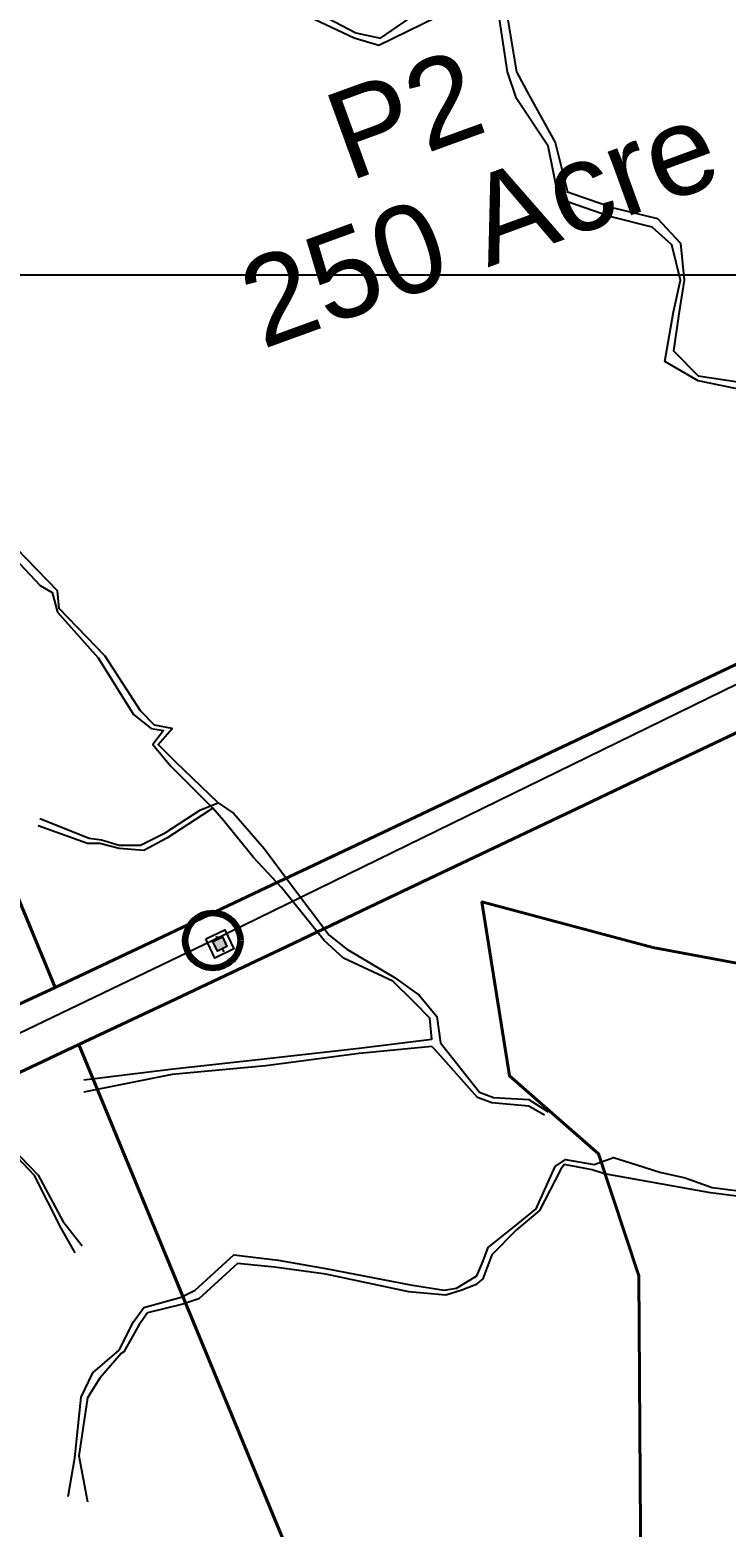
# Model space of a CAD drawing. Header units: metres. Extents: x 201400 to 215600, y 173235 to 1738400.
# Drawn here: x 206416 to 206811, y 1731791 to 1732639 of the extents above; entities that cross this region are included whole.
import ezdxf

# ---------------------------------------------------------------- set-up
doc = ezdxf.new("R2010")
doc.units = ezdxf.units.M
for name, color, linetype in [('220 KV POWER LINE', 1, 'Continuous'), ('GRID LINES', 250, 'Continuous'), ('name power lines', 1, 'Continuous')]:
    doc.layers.add(name, color=color, linetype=linetype)
doc.layers.add('250Acres', color=7, linetype='Continuous', lineweight=25)
doc.layers.add('STREAM', color=7, linetype='Continuous', lineweight=0, true_color=0x3dcfff)
doc.styles.get("Standard").update_dxf_attribs({"font": 'arial.ttf', "height": 50})
doc.linetypes.add('ZIGZAG', pattern='A,0.0001,-0.2,[131,ltypeshp.shx,S=0.2,R=0,X=-0.2,Y=0],-0.4,[131,ltypeshp.shx,S=0.2,R=180,X=0.2,Y=0],-0.2', length=0.8001)

msp = doc.modelspace()

# ---------------------------------------------------------------- hatches: boundary and pattern name
at = {"layer": 'name power lines', "linetype": 'Continuous', "ltscale": 190}
h = msp.add_hatch(color=1, dxfattribs=at)
h.paths.add_polyline_path([(208519.99, 1733085.39), (208525.39, 1733088.01), (208528.01, 1733082.61), (208522.61, 1733079.99)])
h.paths.add_polyline_path([(208185.99, 1732924.39), (208191.39, 1732927.01), (208194.01, 1732921.61), (208188.61, 1732918.99)])
h.paths.add_polyline_path([(207832.99, 1732754.39), (207838.39, 1732757.01), (207841.01, 1732751.61), (207835.61, 1732748.99)])
h.paths.add_polyline_path([(207429, 1732557.42), (207434.42, 1732560), (207437, 1732554.58), (207431.58, 1732552)])
h.paths.add_polyline_path([(207143, 1732420.42), (207148.42, 1732423), (207151, 1732417.58), (207145.58, 1732415)])
h.paths.add_polyline_path([(206861, 1732284.42), (206866.42, 1732287), (206869, 1732281.58), (206863.58, 1732279)])
h.paths.add_polyline_path([(206520, 1732122.42), (206525.42, 1732125), (206528, 1732119.58), (206522.58, 1732117)])
h.paths.add_polyline_path([(206095, 1731922.42), (206100.42, 1731925), (206103, 1731919.58), (206097.58, 1731917)])
h.paths.add_polyline_path([(205727, 1731742.42), (205732.42, 1731745), (205735, 1731739.58), (205729.58, 1731737)])
h.paths.add_polyline_path([(205404, 1731593.42), (205409.42, 1731596), (205412, 1731590.58), (205406.58, 1731588)])

# ---------------------------------------------------------------- linework, layer by layer
at = {"color": 1, "linetype": 'Continuous', "ltscale": 50}
for p, q in [((206521.85, 1732125.51), (206522.71, 1732123.71)), ((206525.29, 1732118.29), (206526.15, 1732116.49))]:
    msp.add_line(p, q, dxfattribs=at)
at = {"color": 1, "linetype": 'Continuous', "ltscale": 50, "elevation": 298.66}
for points in [[(206416.39, 1732089.7), (206480.69, 1732119.96), (206546.87, 1732151.24), (206597.56, 1732175.32), (206646.08, 1732198.37), (206711.32, 1732229.37), (206753.29, 1732249.31), (206778.14, 1732261.11), (206827.39, 1732284.51), (206876.2, 1732307.83), (206923.35, 1732330.57), (206958.81, 1732347.67), (207014.43, 1732374.49), (207055.62, 1732394.36), (207097.66, 1732414.63), (207156.4, 1732442.91), (207189.34, 1732458.69), (207207.35, 1732467.31)], [(206430.85, 1732057.82), (206495.62, 1732088.3), (206561.85, 1732119.61), (206612.58, 1732143.71), (206661.1, 1732166.76), (206726.34, 1732197.75), (206768.31, 1732217.69), (206793.16, 1732229.5), (206842.44, 1732252.91), (206891.34, 1732276.28), (206938.56, 1732299.05), (206974.01, 1732316.15), (207029.63, 1732342.97), (207070.82, 1732362.83), (207112.86, 1732383.11), (207171.56, 1732411.36), (207204.46, 1732427.12), (207220.54, 1732434.82)]]:
    msp.add_lwpolyline(points, dxfattribs=at)
at = {"color": 1, "linetype": 'Continuous', "ltscale": 50}
for points in [[(206516, 1732123.84), (206526.84, 1732129), (206532, 1732118.16), (206521.16, 1732113), (206516, 1732123.84)], [(206520, 1732122.42), (206525.42, 1732125), (206528, 1732119.58), (206522.58, 1732117), (206520, 1732122.42)], [(206430.85, 1732057.82), (206318.97, 1732005.18), (206205.76, 1731951.9), (206149.93, 1731925.63), (206139.78, 1731920.85), (206096.67, 1731900.38), (206074.57, 1731889.57), (206050.85, 1731877.97), (206013.87, 1731859.88), (205987.86, 1731847.16), (205953.45, 1731830.33), (205929.87, 1731818.79), (205914.6, 1731811.32), (205893.19, 1731800.85), (205891.88, 1731800.21)]]:
    msp.add_lwpolyline(points, dxfattribs=at)
at = {"layer": '220 KV POWER LINE', "linetype": 'ZIGZAG', "ltscale": 50}
msp.add_lwpolyline([(206868, 1732293), (206868, 1732293), (206520, 1732123), (206099, 1731921), (205727, 1731743)], dxfattribs=at)
msp.add_lwpolyline([(206868, 1732293), (206868, 1732293), (206520, 1732123), (206099, 1731921), (205727, 1731743)], dxfattribs=at)
at = {"layer": '220 KV POWER LINE', "linetype": 'ZIGZAG', "lineweight": 140, "ltscale": 25}
msp.add_circle((206520, 1732123), 15.65, dxfattribs=at)
msp.add_circle((206520, 1732123), 15.65, dxfattribs=at)
at = {"layer": '250Acres', "color": 5, "lineweight": 40, "flags": 128}
for points in [[(205786.89, 1731779.2), (205795.82, 1731814.42), (205830.72, 1731809.26), (205877.81, 1731832.29), (205899.22, 1731842.76), (205914.49, 1731850.23), (205938.07, 1731861.77), (205972.48, 1731878.6), (205998.5, 1731891.32), (206035.47, 1731909.41), (206059.19, 1731921.01), (206081.47, 1731931.91), (206124.82, 1731952.49), (206135.03, 1731957.3), (206190.86, 1731983.57), (206304.07, 1732036.84), (206410.35, 1732086.86), (206430.69, 1732096.43), (206115.12, 1732860.85)], [(206115.12, 1732860.85), (206430.69, 1732096.43), (206480.69, 1732119.96), (206546.87, 1732151.24), (206597.56, 1732175.32), (206646.08, 1732198.37), (206711.32, 1732229.37), (206753.29, 1732249.31), (206778.14, 1732261.11), (206827.39, 1732284.51)], [(206842.44, 1732252.91), (206793.16, 1732229.5), (206768.31, 1732217.69), (206726.34, 1732197.75), (206661.1, 1732166.76), (206612.58, 1732143.71), (206561.85, 1732119.61), (206495.62, 1732088.3), (206444.06, 1732064.04), (206775.07, 1731262.22)], [(206762.94, 1731703.1), (206761.29, 1731933.03), (206738.52, 1732002.06), (206688.06, 1732046.35), (206672.45, 1732144.81), (206769.34, 1732118.96), (207000.02, 1732075.99)], [(206775.07, 1731262.22), (206444.06, 1732064.04), (206430.85, 1732057.82), (206423.72, 1732054.47), (206318.97, 1732005.18), (206205.76, 1731951.9), (206149.93, 1731925.63), (206139.78, 1731920.85), (206096.67, 1731900.38), (206074.57, 1731889.57), (206050.85, 1731877.97), (206013.87, 1731859.88), (205987.86, 1731847.16), (205953.45, 1731830.33), (205929.87, 1731818.79), (205914.6, 1731811.32), (205891.88, 1731800.21), (205915.45, 1731796.73), (205851.7, 1731631.03)]]:
    msp.add_lwpolyline(points, dxfattribs=at)
at = {"layer": 'GRID LINES', "color": 9, "linetype": 'Continuous'}
msp.add_line((201500, 1732500), (212933.15, 1732500), dxfattribs=at)
at = {"layer": 'STREAM'}
for points, elevation in [([(206692, 1732600), (206687, 1732615), (206681, 1732655), (206670, 1732663), (206665, 1732661), (206655, 1732650), (206614, 1732630), (206600, 1732634), (206562, 1732652), (206561, 1732661), (206549, 1732669), (206519.94, 1732667.14), (206514, 1732668), (206486, 1732692), (206458, 1732705), (206422, 1732736)], 291.02), ([(206569, 1732654), (206601.05, 1732637.09), (206615, 1732634), (206651, 1732659)], 313.03), ([(206685, 1732657), (206692, 1732615), (206699, 1732602), (206714, 1732575), (206721, 1732547), (206747, 1732538), (206772, 1732532), (206785, 1732518), (206787.03, 1732497.07), (206784, 1732478), (206781, 1732457), (206795, 1732442.9), (206840, 1732436)], 313.03), ([(206839, 1732431), (206795, 1732440), (206776, 1732451), (206781, 1732479), (206785.04, 1732497), (206780, 1732517), (206769, 1732527), (206745, 1732533), (206716, 1732543), (206710, 1732573), (206692, 1732600)], 291.02), ([(206499, 1732224), (206489, 1732234), (206497, 1732243), (206487, 1732245), (206479, 1732253), (206459, 1732284), (206433, 1732311), (206432, 1732321), (206397, 1732356.9), (206383, 1732380), (206369, 1732391), (206354, 1732408.9), (206343, 1732418), (206334, 1732417), (206309, 1732452), (206296, 1732468), (206282, 1732497), (206260, 1732512), (206224, 1732534), (206197, 1732563), (206166, 1732590)], 299.49), ([(206163, 1732586), (206193, 1732561), (206221, 1732529), (206258, 1732507), (206280, 1732496), (206292, 1732469), (206304, 1732447), (206331, 1732416), (206341.97, 1732412.9), (206350, 1732409), (206367, 1732389), (206379.9, 1732377.08), (206393, 1732355), (206422.11, 1732324), (206428.9, 1732320), (206432, 1732309), (206455.05, 1732283.01), (206475, 1732251), (206485, 1732243), (206492, 1732242), (206486, 1732234), (206496, 1732222)], 312.74), ([(206523, 1732201), (206499, 1732224)], 303.43), ([(206496, 1732222), (206520, 1732198)], 299.62), ([(206422, 1732192), (206450, 1732181), (206457, 1732180), (206467, 1732177), (206479, 1732177), (206493, 1732184), (206513, 1732197), (206523, 1732201), (206532, 1732195), (206549, 1732175), (206564, 1732155), (206586, 1732126), (206596, 1732118), (206623, 1732102), (206637, 1732092), (206647, 1732080), (206649, 1732065), (206671, 1732037), (206679, 1732034), (206699, 1732033), (206710, 1732026)], 309.26), ([(206447, 1732044), (206496.01, 1732050.02), (206549, 1732056), (206603, 1732062), (206644, 1732067), (206643, 1732079), (206634, 1732088), (206622, 1732100), (206594, 1732113), (206583, 1732123), (206559, 1732153), (206543, 1732170), (206526, 1732191), (206520, 1732198), (206514, 1732194), (206494, 1732181), (206481, 1732174), (206467, 1732175), (206456, 1732178), (206449, 1732178), (206421, 1732188)], 302.29), ([(206343, 1732119), (206343, 1732119), (206343, 1732119), (206343, 1732119), (206330, 1732113), (206323, 1732096), (206316, 1732088), (206321, 1732078), (206326, 1732071), (206351, 1732044.9), (206355, 1732041), (206356, 1732039), (206377.89, 1732035.64), (206380, 1732034), (206396, 1732016), (206421, 1731990), (206435, 1731964), (206446, 1731950)], 303), ([(206442, 1731946), (206434, 1731960), (206419.04, 1731989.91), (206396, 1732014), (206378, 1732034), (206356, 1732036), (206350, 1732043.1), (206320, 1732076), (206312.73, 1732090.04), (206312.73, 1732090.04), (206312.73, 1732090.04), (206312.73, 1732090.04), (206312.73, 1732090.04), (206312.73, 1732090.04), (206312.73, 1732090.04), (206312.73, 1732090.04)], 298.41), ([(206708, 1732024), (206699, 1732029.1), (206678, 1732031), (206670, 1732034), (206646.06, 1732061.08), (206644, 1732063), (206603, 1732059), (206550, 1732052), (206497, 1732047), (206447, 1732037)], 313.02), ([(206438, 1731808), (206441.9, 1731830.02), (206445.46, 1731864.23), (206452, 1731878), (206467, 1731891), (206475, 1731907), (206481, 1731915), (206502, 1731921), (206510, 1731925), (206532, 1731945), (206557, 1731941.9), (206585, 1731937), (206632, 1731928), (206651, 1731925), (206658, 1731926), (206669.56, 1731932.98), (206672.9, 1731941), (206676, 1731949), (206692.1, 1731962), (206703.16, 1731971), (206714, 1731995), (206719.9, 1731999), (206736.1, 1731996), (206746.96, 1732000.09), (206760.24, 1731995.92), (206773.27, 1731991.83), (206787.64, 1731988.47), (206802.9, 1731983), (206867, 1731975)], 300.07), ([(206438, 1731808), (206441.9, 1731830.02), (206445.46, 1731864.23), (206452, 1731878), (206467, 1731891), (206475, 1731907), (206481, 1731915), (206502, 1731921), (206510, 1731925), (206532, 1731945), (206557, 1731941.9), (206585, 1731937), (206632, 1731928), (206651, 1731925), (206658, 1731926), (206669.56, 1731932.98), (206672.9, 1731941), (206676, 1731949), (206692.1, 1731962), (206703.16, 1731971), (206714, 1731995), (206719.9, 1731999), (206736.1, 1731996), (206746.96, 1732000.09), (206760.24, 1731995.92), (206773.27, 1731991.83), (206787.64, 1731988.47), (206802.9, 1731983), (206867, 1731975)], 300.07), ([(206438, 1731808), (206441.9, 1731830.02), (206445.46, 1731864.23), (206452, 1731878), (206467, 1731891), (206475, 1731907), (206481, 1731915), (206502, 1731921), (206510, 1731925), (206532, 1731945), (206557, 1731941.9), (206585, 1731937), (206632, 1731928), (206651, 1731925), (206658, 1731926), (206669.56, 1731932.98), (206672.9, 1731941), (206676, 1731949), (206692.1, 1731962), (206703.16, 1731971), (206714, 1731995), (206719.9, 1731999), (206736.1, 1731996), (206746.96, 1732000.09), (206760.24, 1731995.92), (206773.27, 1731991.83), (206787.64, 1731988.47), (206802.9, 1731983), (206867, 1731975)], 300.07), ([(206866, 1731972), (206802, 1731980), (206741.98, 1731990.9), (206735, 1731993), (206719, 1731996), (206717, 1731993), (206705, 1731970), (206692, 1731959), (206678, 1731945), (206672.99, 1731931.41), (206668.79, 1731927.88), (206661, 1731925), (206652, 1731922), (206631, 1731924), (206584.1, 1731934), (206555, 1731938), (206534, 1731940), (206512, 1731920), (206503, 1731917), (206483, 1731912), (206478, 1731905), (206469.5, 1731889.94), (206468, 1731889), (206456, 1731875), (206449, 1731864), (206444, 1731831), (206449, 1731805)], 307.05), ([(206866, 1731972), (206802, 1731980), (206741.98, 1731990.9), (206735, 1731993), (206719, 1731996), (206717, 1731993), (206705, 1731970), (206692, 1731959), (206678, 1731945), (206672.99, 1731931.41), (206668.79, 1731927.88), (206661, 1731925), (206652, 1731922), (206631, 1731924), (206584.1, 1731934), (206555, 1731938), (206534, 1731940), (206512, 1731920), (206503, 1731917), (206483, 1731912), (206478, 1731905), (206469.5, 1731889.94), (206468, 1731889), (206456, 1731875), (206449, 1731864), (206444, 1731831), (206449, 1731805)], 307.05), ([(206866, 1731972), (206802, 1731980), (206741.98, 1731990.9), (206735, 1731993), (206719, 1731996), (206717, 1731993), (206705, 1731970), (206692, 1731959), (206678, 1731945), (206672.99, 1731931.41), (206668.79, 1731927.88), (206661, 1731925), (206652, 1731922), (206631, 1731924), (206584.1, 1731934), (206555, 1731938), (206534, 1731940), (206512, 1731920), (206503, 1731917), (206483, 1731912), (206478, 1731905), (206469.5, 1731889.94), (206468, 1731889), (206456, 1731875), (206449, 1731864), (206444, 1731831), (206449, 1731805)], 307.05)]:
    msp.add_lwpolyline(points, dxfattribs=dict(at, elevation=elevation))
at = {"layer": 'STREAM', "linetype": 'Continuous', "lineweight": 25}
for points, elevation in [([(206692, 1732600), (206687, 1732615), (206681, 1732655), (206670, 1732663), (206665, 1732661), (206655, 1732650), (206614, 1732630), (206600, 1732634), (206562, 1732652), (206561, 1732661), (206549, 1732669), (206519.94, 1732667.14), (206514, 1732668), (206486, 1732692), (206458, 1732705), (206422, 1732736)], 291.02), ([(206692, 1732600), (206687, 1732615), (206681, 1732655), (206670, 1732663), (206665, 1732661), (206655, 1732650), (206614, 1732630), (206600, 1732634), (206562, 1732652), (206561, 1732661), (206549, 1732669), (206519.94, 1732667.14), (206514, 1732668), (206486, 1732692), (206458, 1732705), (206422, 1732736)], 291.02), ([(206569, 1732654), (206601.05, 1732637.09), (206615, 1732634), (206651, 1732659)], 313.03), ([(206569, 1732654), (206601.05, 1732637.09), (206615, 1732634), (206651, 1732659)], 313.03), ([(206685, 1732657), (206692, 1732615), (206699, 1732602), (206714, 1732575), (206721, 1732547), (206747, 1732538), (206772, 1732532), (206785, 1732518), (206787.03, 1732497.07), (206784, 1732478), (206781, 1732457), (206795, 1732442.9), (206840, 1732436)], 313.03), ([(206685, 1732657), (206692, 1732615), (206699, 1732602), (206714, 1732575), (206721, 1732547), (206747, 1732538), (206772, 1732532), (206785, 1732518), (206787.03, 1732497.07), (206784, 1732478), (206781, 1732457), (206795, 1732442.9), (206840, 1732436)], 313.03), ([(206839, 1732431), (206795, 1732440), (206776, 1732451), (206781, 1732479), (206785.04, 1732497), (206780, 1732517), (206769, 1732527), (206745, 1732533), (206716, 1732543), (206710, 1732573), (206692, 1732600)], 291.02), ([(206839, 1732431), (206795, 1732440), (206776, 1732451), (206781, 1732479), (206785.04, 1732497), (206780, 1732517), (206769, 1732527), (206745, 1732533), (206716, 1732543), (206710, 1732573), (206692, 1732600)], 291.02), ([(206499, 1732224), (206489, 1732234), (206497, 1732243), (206487, 1732245), (206479, 1732253), (206459, 1732284), (206433, 1732311), (206432, 1732321), (206397, 1732356.9), (206383, 1732380), (206369, 1732391), (206354, 1732408.9), (206343, 1732418), (206334, 1732417), (206309, 1732452), (206296, 1732468), (206282, 1732497), (206260, 1732512), (206224, 1732534), (206197, 1732563), (206166, 1732590)], 299.49), ([(206499, 1732224), (206489, 1732234), (206497, 1732243), (206487, 1732245), (206479, 1732253), (206459, 1732284), (206433, 1732311), (206432, 1732321), (206397, 1732356.9), (206383, 1732380), (206369, 1732391), (206354, 1732408.9), (206343, 1732418), (206334, 1732417), (206309, 1732452), (206296, 1732468), (206282, 1732497), (206260, 1732512), (206224, 1732534), (206197, 1732563), (206166, 1732590)], 299.49), ([(206499, 1732224), (206489, 1732234), (206497, 1732243), (206487, 1732245), (206479, 1732253), (206459, 1732284), (206433, 1732311), (206432, 1732321), (206397, 1732356.9), (206383, 1732380), (206369, 1732391), (206354, 1732408.9), (206343, 1732418), (206334, 1732417), (206309, 1732452), (206296, 1732468), (206282, 1732497), (206260, 1732512), (206224, 1732534), (206197, 1732563), (206166, 1732590)], 299.49), ([(206499, 1732224), (206489, 1732234), (206497, 1732243), (206487, 1732245), (206479, 1732253), (206459, 1732284), (206433, 1732311), (206432, 1732321), (206397, 1732356.9), (206383, 1732380), (206369, 1732391), (206354, 1732408.9), (206343, 1732418), (206334, 1732417), (206309, 1732452), (206296, 1732468), (206282, 1732497), (206260, 1732512), (206224, 1732534), (206197, 1732563), (206166, 1732590)], 299.49), ([(206163, 1732586), (206193, 1732561), (206221, 1732529), (206258, 1732507), (206280, 1732496), (206292, 1732469), (206304, 1732447), (206331, 1732416), (206341.97, 1732412.9), (206350, 1732409), (206367, 1732389), (206379.9, 1732377.08), (206393, 1732355), (206422.11, 1732324), (206428.9, 1732320), (206432, 1732309), (206455.05, 1732283.01), (206475, 1732251), (206485, 1732243), (206492, 1732242), (206486, 1732234), (206496, 1732222)], 312.74), ([(206163, 1732586), (206193, 1732561), (206221, 1732529), (206258, 1732507), (206280, 1732496), (206292, 1732469), (206304, 1732447), (206331, 1732416), (206341.97, 1732412.9), (206350, 1732409), (206367, 1732389), (206379.9, 1732377.08), (206393, 1732355), (206422.11, 1732324), (206428.9, 1732320), (206432, 1732309), (206455.05, 1732283.01), (206475, 1732251), (206485, 1732243), (206492, 1732242), (206486, 1732234), (206496, 1732222)], 312.74), ([(206163, 1732586), (206193, 1732561), (206221, 1732529), (206258, 1732507), (206280, 1732496), (206292, 1732469), (206304, 1732447), (206331, 1732416), (206341.97, 1732412.9), (206350, 1732409), (206367, 1732389), (206379.9, 1732377.08), (206393, 1732355), (206422.11, 1732324), (206428.9, 1732320), (206432, 1732309), (206455.05, 1732283.01), (206475, 1732251), (206485, 1732243), (206492, 1732242), (206486, 1732234), (206496, 1732222)], 312.74), ([(206163, 1732586), (206193, 1732561), (206221, 1732529), (206258, 1732507), (206280, 1732496), (206292, 1732469), (206304, 1732447), (206331, 1732416), (206341.97, 1732412.9), (206350, 1732409), (206367, 1732389), (206379.9, 1732377.08), (206393, 1732355), (206422.11, 1732324), (206428.9, 1732320), (206432, 1732309), (206455.05, 1732283.01), (206475, 1732251), (206485, 1732243), (206492, 1732242), (206486, 1732234), (206496, 1732222)], 312.74), ([(206523, 1732201), (206499, 1732224)], 303.43), ([(206523, 1732201), (206499, 1732224)], 303.43), ([(206523, 1732201), (206499, 1732224)], 303.43), ([(206523, 1732201), (206499, 1732224)], 303.43), ([(206496, 1732222), (206520, 1732198)], 299.62), ([(206496, 1732222), (206520, 1732198)], 299.62), ([(206496, 1732222), (206520, 1732198)], 299.62), ([(206496, 1732222), (206520, 1732198)], 299.62), ([(206422, 1732192), (206450, 1732181), (206457, 1732180), (206467, 1732177), (206479, 1732177), (206493, 1732184), (206513, 1732197), (206523, 1732201), (206532, 1732195), (206549, 1732175), (206564, 1732155), (206586, 1732126), (206596, 1732118), (206623, 1732102), (206637, 1732092), (206647, 1732080), (206649, 1732065), (206671, 1732037), (206679, 1732034), (206699, 1732033), (206710, 1732026)], 309.26), ([(206422, 1732192), (206450, 1732181), (206457, 1732180), (206467, 1732177), (206479, 1732177), (206493, 1732184), (206513, 1732197), (206523, 1732201), (206532, 1732195), (206549, 1732175), (206564, 1732155), (206586, 1732126), (206596, 1732118), (206623, 1732102), (206637, 1732092), (206647, 1732080), (206649, 1732065), (206671, 1732037), (206679, 1732034), (206699, 1732033), (206710, 1732026)], 309.26), ([(206422, 1732192), (206450, 1732181), (206457, 1732180), (206467, 1732177), (206479, 1732177), (206493, 1732184), (206513, 1732197), (206523, 1732201), (206532, 1732195), (206549, 1732175), (206564, 1732155), (206586, 1732126), (206596, 1732118), (206623, 1732102), (206637, 1732092), (206647, 1732080), (206649, 1732065), (206671, 1732037), (206679, 1732034), (206699, 1732033), (206710, 1732026)], 309.26), ([(206422, 1732192), (206450, 1732181), (206457, 1732180), (206467, 1732177), (206479, 1732177), (206493, 1732184), (206513, 1732197), (206523, 1732201), (206532, 1732195), (206549, 1732175), (206564, 1732155), (206586, 1732126), (206596, 1732118), (206623, 1732102), (206637, 1732092), (206647, 1732080), (206649, 1732065), (206671, 1732037), (206679, 1732034), (206699, 1732033), (206710, 1732026)], 309.26), ([(206422, 1732192), (206450, 1732181), (206457, 1732180), (206467, 1732177), (206479, 1732177), (206493, 1732184), (206513, 1732197), (206523, 1732201), (206532, 1732195), (206549, 1732175), (206564, 1732155), (206586, 1732126), (206596, 1732118), (206623, 1732102), (206637, 1732092), (206647, 1732080), (206649, 1732065), (206671, 1732037), (206679, 1732034), (206699, 1732033), (206710, 1732026)], 309.26), ([(206422, 1732192), (206450, 1732181), (206457, 1732180), (206467, 1732177), (206479, 1732177), (206493, 1732184), (206513, 1732197), (206523, 1732201), (206532, 1732195), (206549, 1732175), (206564, 1732155), (206586, 1732126), (206596, 1732118), (206623, 1732102), (206637, 1732092), (206647, 1732080), (206649, 1732065), (206671, 1732037), (206679, 1732034), (206699, 1732033), (206710, 1732026)], 309.26), ([(206447, 1732044), (206496.01, 1732050.02), (206549, 1732056), (206603, 1732062), (206644, 1732067), (206643, 1732079), (206634, 1732088), (206622, 1732100), (206594, 1732113), (206583, 1732123), (206559, 1732153), (206543, 1732170), (206526, 1732191), (206520, 1732198), (206514, 1732194), (206494, 1732181), (206481, 1732174), (206467, 1732175), (206456, 1732178), (206449, 1732178), (206421, 1732188)], 302.29), ([(206447, 1732044), (206496.01, 1732050.02), (206549, 1732056), (206603, 1732062), (206644, 1732067), (206643, 1732079), (206634, 1732088), (206622, 1732100), (206594, 1732113), (206583, 1732123), (206559, 1732153), (206543, 1732170), (206526, 1732191), (206520, 1732198), (206514, 1732194), (206494, 1732181), (206481, 1732174), (206467, 1732175), (206456, 1732178), (206449, 1732178), (206421, 1732188)], 302.29), ([(206447, 1732044), (206496.01, 1732050.02), (206549, 1732056), (206603, 1732062), (206644, 1732067), (206643, 1732079), (206634, 1732088), (206622, 1732100), (206594, 1732113), (206583, 1732123), (206559, 1732153), (206543, 1732170), (206526, 1732191), (206520, 1732198), (206514, 1732194), (206494, 1732181), (206481, 1732174), (206467, 1732175), (206456, 1732178), (206449, 1732178), (206421, 1732188)], 302.29), ([(206447, 1732044), (206496.01, 1732050.02), (206549, 1732056), (206603, 1732062), (206644, 1732067), (206643, 1732079), (206634, 1732088), (206622, 1732100), (206594, 1732113), (206583, 1732123), (206559, 1732153), (206543, 1732170), (206526, 1732191), (206520, 1732198), (206514, 1732194), (206494, 1732181), (206481, 1732174), (206467, 1732175), (206456, 1732178), (206449, 1732178), (206421, 1732188)], 302.29), ([(206447, 1732044), (206496.01, 1732050.02), (206549, 1732056), (206603, 1732062), (206644, 1732067), (206643, 1732079), (206634, 1732088), (206622, 1732100), (206594, 1732113), (206583, 1732123), (206559, 1732153), (206543, 1732170), (206526, 1732191), (206520, 1732198), (206514, 1732194), (206494, 1732181), (206481, 1732174), (206467, 1732175), (206456, 1732178), (206449, 1732178), (206421, 1732188)], 302.29), ([(206447, 1732044), (206496.01, 1732050.02), (206549, 1732056), (206603, 1732062), (206644, 1732067), (206643, 1732079), (206634, 1732088), (206622, 1732100), (206594, 1732113), (206583, 1732123), (206559, 1732153), (206543, 1732170), (206526, 1732191), (206520, 1732198), (206514, 1732194), (206494, 1732181), (206481, 1732174), (206467, 1732175), (206456, 1732178), (206449, 1732178), (206421, 1732188)], 302.29), ([(206343, 1732119), (206343, 1732119), (206343, 1732119), (206343, 1732119), (206330, 1732113), (206323, 1732096), (206316, 1732088), (206321, 1732078), (206326, 1732071), (206351, 1732044.9), (206355, 1732041), (206356, 1732039), (206377.89, 1732035.64), (206380, 1732034), (206396, 1732016), (206421, 1731990), (206435, 1731964), (206446, 1731950)], 303), ([(206343, 1732119), (206343, 1732119), (206343, 1732119), (206343, 1732119), (206330, 1732113), (206323, 1732096), (206316, 1732088), (206321, 1732078), (206326, 1732071), (206351, 1732044.9), (206355, 1732041), (206356, 1732039), (206377.89, 1732035.64), (206380, 1732034), (206396, 1732016), (206421, 1731990), (206435, 1731964), (206446, 1731950)], 303), ([(206442, 1731946), (206434, 1731960), (206419.04, 1731989.91), (206396, 1732014), (206378, 1732034), (206356, 1732036), (206350, 1732043.1), (206320, 1732076), (206312.73, 1732090.04), (206312.73, 1732090.04), (206312.73, 1732090.04), (206312.73, 1732090.04), (206312.73, 1732090.04), (206312.73, 1732090.04), (206312.73, 1732090.04), (206312.73, 1732090.04)], 298.41), ([(206442, 1731946), (206434, 1731960), (206419.04, 1731989.91), (206396, 1732014), (206378, 1732034), (206356, 1732036), (206350, 1732043.1), (206320, 1732076), (206312.73, 1732090.04), (206312.73, 1732090.04), (206312.73, 1732090.04), (206312.73, 1732090.04), (206312.73, 1732090.04), (206312.73, 1732090.04), (206312.73, 1732090.04), (206312.73, 1732090.04)], 298.41), ([(206708, 1732024), (206699, 1732029.1), (206678, 1732031), (206670, 1732034), (206646.06, 1732061.08), (206644, 1732063), (206603, 1732059), (206550, 1732052), (206497, 1732047), (206447, 1732037)], 313.02), ([(206708, 1732024), (206699, 1732029.1), (206678, 1732031), (206670, 1732034), (206646.06, 1732061.08), (206644, 1732063), (206603, 1732059), (206550, 1732052), (206497, 1732047), (206447, 1732037)], 313.02), ([(206708, 1732024), (206699, 1732029.1), (206678, 1732031), (206670, 1732034), (206646.06, 1732061.08), (206644, 1732063), (206603, 1732059), (206550, 1732052), (206497, 1732047), (206447, 1732037)], 313.02), ([(206708, 1732024), (206699, 1732029.1), (206678, 1732031), (206670, 1732034), (206646.06, 1732061.08), (206644, 1732063), (206603, 1732059), (206550, 1732052), (206497, 1732047), (206447, 1732037)], 313.02), ([(206708, 1732024), (206699, 1732029.1), (206678, 1732031), (206670, 1732034), (206646.06, 1732061.08), (206644, 1732063), (206603, 1732059), (206550, 1732052), (206497, 1732047), (206447, 1732037)], 313.02), ([(206708, 1732024), (206699, 1732029.1), (206678, 1732031), (206670, 1732034), (206646.06, 1732061.08), (206644, 1732063), (206603, 1732059), (206550, 1732052), (206497, 1732047), (206447, 1732037)], 313.02), ([(206438, 1731808), (206441.9, 1731830.02), (206445.46, 1731864.23), (206452, 1731878), (206467, 1731891), (206475, 1731907), (206481, 1731915), (206502, 1731921), (206510, 1731925), (206532, 1731945), (206557, 1731941.9), (206585, 1731937), (206632, 1731928), (206651, 1731925), (206658, 1731926), (206669.56, 1731932.98), (206672.9, 1731941), (206676, 1731949), (206692.1, 1731962), (206703.16, 1731971), (206714, 1731995), (206719.9, 1731999), (206736.1, 1731996), (206746.96, 1732000.09), (206760.24, 1731995.92), (206773.27, 1731991.83), (206787.64, 1731988.47), (206802.9, 1731983), (206867, 1731975)], 300.07), ([(206438, 1731808), (206441.9, 1731830.02), (206445.46, 1731864.23), (206452, 1731878), (206467, 1731891), (206475, 1731907), (206481, 1731915), (206502, 1731921), (206510, 1731925), (206532, 1731945), (206557, 1731941.9), (206585, 1731937), (206632, 1731928), (206651, 1731925), (206658, 1731926), (206669.56, 1731932.98), (206672.9, 1731941), (206676, 1731949), (206692.1, 1731962), (206703.16, 1731971), (206714, 1731995), (206719.9, 1731999), (206736.1, 1731996), (206746.96, 1732000.09), (206760.24, 1731995.92), (206773.27, 1731991.83), (206787.64, 1731988.47), (206802.9, 1731983), (206867, 1731975)], 300.07), ([(206438, 1731808), (206441.9, 1731830.02), (206445.46, 1731864.23), (206452, 1731878), (206467, 1731891), (206475, 1731907), (206481, 1731915), (206502, 1731921), (206510, 1731925), (206532, 1731945), (206557, 1731941.9), (206585, 1731937), (206632, 1731928), (206651, 1731925), (206658, 1731926), (206669.56, 1731932.98), (206672.9, 1731941), (206676, 1731949), (206692.1, 1731962), (206703.16, 1731971), (206714, 1731995), (206719.9, 1731999), (206736.1, 1731996), (206746.96, 1732000.09), (206760.24, 1731995.92), (206773.27, 1731991.83), (206787.64, 1731988.47), (206802.9, 1731983), (206867, 1731975)], 300.07), ([(206438, 1731808), (206441.9, 1731830.02), (206445.46, 1731864.23), (206452, 1731878), (206467, 1731891), (206475, 1731907), (206481, 1731915), (206502, 1731921), (206510, 1731925), (206532, 1731945), (206557, 1731941.9), (206585, 1731937), (206632, 1731928), (206651, 1731925), (206658, 1731926), (206669.56, 1731932.98), (206672.9, 1731941), (206676, 1731949), (206692.1, 1731962), (206703.16, 1731971), (206714, 1731995), (206719.9, 1731999), (206736.1, 1731996), (206746.96, 1732000.09), (206760.24, 1731995.92), (206773.27, 1731991.83), (206787.64, 1731988.47), (206802.9, 1731983), (206867, 1731975)], 300.07), ([(206438, 1731808), (206441.9, 1731830.02), (206445.46, 1731864.23), (206452, 1731878), (206467, 1731891), (206475, 1731907), (206481, 1731915), (206502, 1731921), (206510, 1731925), (206532, 1731945), (206557, 1731941.9), (206585, 1731937), (206632, 1731928), (206651, 1731925), (206658, 1731926), (206669.56, 1731932.98), (206672.9, 1731941), (206676, 1731949), (206692.1, 1731962), (206703.16, 1731971), (206714, 1731995), (206719.9, 1731999), (206736.1, 1731996), (206746.96, 1732000.09), (206760.24, 1731995.92), (206773.27, 1731991.83), (206787.64, 1731988.47), (206802.9, 1731983), (206867, 1731975)], 300.07), ([(206438, 1731808), (206441.9, 1731830.02), (206445.46, 1731864.23), (206452, 1731878), (206467, 1731891), (206475, 1731907), (206481, 1731915), (206502, 1731921), (206510, 1731925), (206532, 1731945), (206557, 1731941.9), (206585, 1731937), (206632, 1731928), (206651, 1731925), (206658, 1731926), (206669.56, 1731932.98), (206672.9, 1731941), (206676, 1731949), (206692.1, 1731962), (206703.16, 1731971), (206714, 1731995), (206719.9, 1731999), (206736.1, 1731996), (206746.96, 1732000.09), (206760.24, 1731995.92), (206773.27, 1731991.83), (206787.64, 1731988.47), (206802.9, 1731983), (206867, 1731975)], 300.07), ([(206866, 1731972), (206802, 1731980), (206741.98, 1731990.9), (206735, 1731993), (206719, 1731996), (206717, 1731993), (206705, 1731970), (206692, 1731959), (206678, 1731945), (206672.99, 1731931.41), (206668.79, 1731927.88), (206661, 1731925), (206652, 1731922), (206631, 1731924), (206584.1, 1731934), (206555, 1731938), (206534, 1731940), (206512, 1731920), (206503, 1731917), (206483, 1731912), (206478, 1731905), (206469.5, 1731889.94), (206468, 1731889), (206456, 1731875), (206449, 1731864), (206444, 1731831), (206449, 1731805)], 307.05), ([(206866, 1731972), (206802, 1731980), (206741.98, 1731990.9), (206735, 1731993), (206719, 1731996), (206717, 1731993), (206705, 1731970), (206692, 1731959), (206678, 1731945), (206672.99, 1731931.41), (206668.79, 1731927.88), (206661, 1731925), (206652, 1731922), (206631, 1731924), (206584.1, 1731934), (206555, 1731938), (206534, 1731940), (206512, 1731920), (206503, 1731917), (206483, 1731912), (206478, 1731905), (206469.5, 1731889.94), (206468, 1731889), (206456, 1731875), (206449, 1731864), (206444, 1731831), (206449, 1731805)], 307.05), ([(206866, 1731972), (206802, 1731980), (206741.98, 1731990.9), (206735, 1731993), (206719, 1731996), (206717, 1731993), (206705, 1731970), (206692, 1731959), (206678, 1731945), (206672.99, 1731931.41), (206668.79, 1731927.88), (206661, 1731925), (206652, 1731922), (206631, 1731924), (206584.1, 1731934), (206555, 1731938), (206534, 1731940), (206512, 1731920), (206503, 1731917), (206483, 1731912), (206478, 1731905), (206469.5, 1731889.94), (206468, 1731889), (206456, 1731875), (206449, 1731864), (206444, 1731831), (206449, 1731805)], 307.05), ([(206866, 1731972), (206802, 1731980), (206741.98, 1731990.9), (206735, 1731993), (206719, 1731996), (206717, 1731993), (206705, 1731970), (206692, 1731959), (206678, 1731945), (206672.99, 1731931.41), (206668.79, 1731927.88), (206661, 1731925), (206652, 1731922), (206631, 1731924), (206584.1, 1731934), (206555, 1731938), (206534, 1731940), (206512, 1731920), (206503, 1731917), (206483, 1731912), (206478, 1731905), (206469.5, 1731889.94), (206468, 1731889), (206456, 1731875), (206449, 1731864), (206444, 1731831), (206449, 1731805)], 307.05), ([(206866, 1731972), (206802, 1731980), (206741.98, 1731990.9), (206735, 1731993), (206719, 1731996), (206717, 1731993), (206705, 1731970), (206692, 1731959), (206678, 1731945), (206672.99, 1731931.41), (206668.79, 1731927.88), (206661, 1731925), (206652, 1731922), (206631, 1731924), (206584.1, 1731934), (206555, 1731938), (206534, 1731940), (206512, 1731920), (206503, 1731917), (206483, 1731912), (206478, 1731905), (206469.5, 1731889.94), (206468, 1731889), (206456, 1731875), (206449, 1731864), (206444, 1731831), (206449, 1731805)], 307.05), ([(206866, 1731972), (206802, 1731980), (206741.98, 1731990.9), (206735, 1731993), (206719, 1731996), (206717, 1731993), (206705, 1731970), (206692, 1731959), (206678, 1731945), (206672.99, 1731931.41), (206668.79, 1731927.88), (206661, 1731925), (206652, 1731922), (206631, 1731924), (206584.1, 1731934), (206555, 1731938), (206534, 1731940), (206512, 1731920), (206503, 1731917), (206483, 1731912), (206478, 1731905), (206469.5, 1731889.94), (206468, 1731889), (206456, 1731875), (206449, 1731864), (206444, 1731831), (206449, 1731805)], 307.05)]:
    msp.add_lwpolyline(points, dxfattribs=dict(at, elevation=elevation))
at = {"layer": 'STREAM', "color": 150}
for points, elevation in [([(206499, 1732224), (206489, 1732234), (206497, 1732243), (206487, 1732245), (206479, 1732253), (206459, 1732284), (206433, 1732311), (206432, 1732321), (206397, 1732356.9), (206383, 1732380), (206369, 1732391), (206354, 1732408.9), (206343, 1732418), (206334, 1732417), (206309, 1732452), (206296, 1732468), (206282, 1732497), (206260, 1732512), (206224, 1732534), (206197, 1732563), (206166, 1732590)], 299.49), ([(206163, 1732586), (206193, 1732561), (206221, 1732529), (206258, 1732507), (206280, 1732496), (206292, 1732469), (206304, 1732447), (206331, 1732416), (206341.97, 1732412.9), (206350, 1732409), (206367, 1732389), (206379.9, 1732377.08), (206393, 1732355), (206422.11, 1732324), (206428.9, 1732320), (206432, 1732309), (206455.05, 1732283.01), (206475, 1732251), (206485, 1732243), (206492, 1732242), (206486, 1732234), (206496, 1732222)], 312.74), ([(206523, 1732201), (206499, 1732224)], 303.43), ([(206496, 1732222), (206520, 1732198)], 299.62), ([(206422, 1732192), (206450, 1732181), (206457, 1732180), (206467, 1732177), (206479, 1732177), (206493, 1732184), (206513, 1732197), (206523, 1732201), (206532, 1732195), (206549, 1732175), (206564, 1732155), (206586, 1732126), (206596, 1732118), (206623, 1732102), (206637, 1732092), (206647, 1732080), (206649, 1732065), (206671, 1732037), (206679, 1732034), (206699, 1732033), (206710, 1732026)], 309.26), ([(206422, 1732192), (206450, 1732181), (206457, 1732180), (206467, 1732177), (206479, 1732177), (206493, 1732184), (206513, 1732197), (206523, 1732201), (206532, 1732195), (206549, 1732175), (206564, 1732155), (206586, 1732126), (206596, 1732118), (206623, 1732102), (206637, 1732092), (206647, 1732080), (206649, 1732065), (206671, 1732037), (206679, 1732034), (206699, 1732033), (206710, 1732026)], 309.26), ([(206447, 1732044), (206496.01, 1732050.02), (206549, 1732056), (206603, 1732062), (206644, 1732067), (206643, 1732079), (206634, 1732088), (206622, 1732100), (206594, 1732113), (206583, 1732123), (206559, 1732153), (206543, 1732170), (206526, 1732191), (206520, 1732198), (206514, 1732194), (206494, 1732181), (206481, 1732174), (206467, 1732175), (206456, 1732178), (206449, 1732178), (206421, 1732188)], 302.29), ([(206447, 1732044), (206496.01, 1732050.02), (206549, 1732056), (206603, 1732062), (206644, 1732067), (206643, 1732079), (206634, 1732088), (206622, 1732100), (206594, 1732113), (206583, 1732123), (206559, 1732153), (206543, 1732170), (206526, 1732191), (206520, 1732198), (206514, 1732194), (206494, 1732181), (206481, 1732174), (206467, 1732175), (206456, 1732178), (206449, 1732178), (206421, 1732188)], 302.29), ([(206708, 1732024), (206699, 1732029.1), (206678, 1732031), (206670, 1732034), (206646.06, 1732061.08), (206644, 1732063), (206603, 1732059), (206550, 1732052), (206497, 1732047), (206447, 1732037)], 313.02), ([(206708, 1732024), (206699, 1732029.1), (206678, 1732031), (206670, 1732034), (206646.06, 1732061.08), (206644, 1732063), (206603, 1732059), (206550, 1732052), (206497, 1732047), (206447, 1732037)], 313.02)]:
    msp.add_lwpolyline(points, dxfattribs=dict(at, elevation=elevation))

# ---------------------------------------------------------------- texts
at = {"layer": '250Acres', "linetype": 'Continuous', "lineweight": 40, "ltscale": 50}
for s, p in [('P2', (206597.03, 1732552.76)), ('250 Acre', (206548.07, 1732457.71))]:
    msp.add_text(s, height=50, rotation=20, dxfattribs=at).set_placement(p)

doc.saveas('drawing.dxf')
